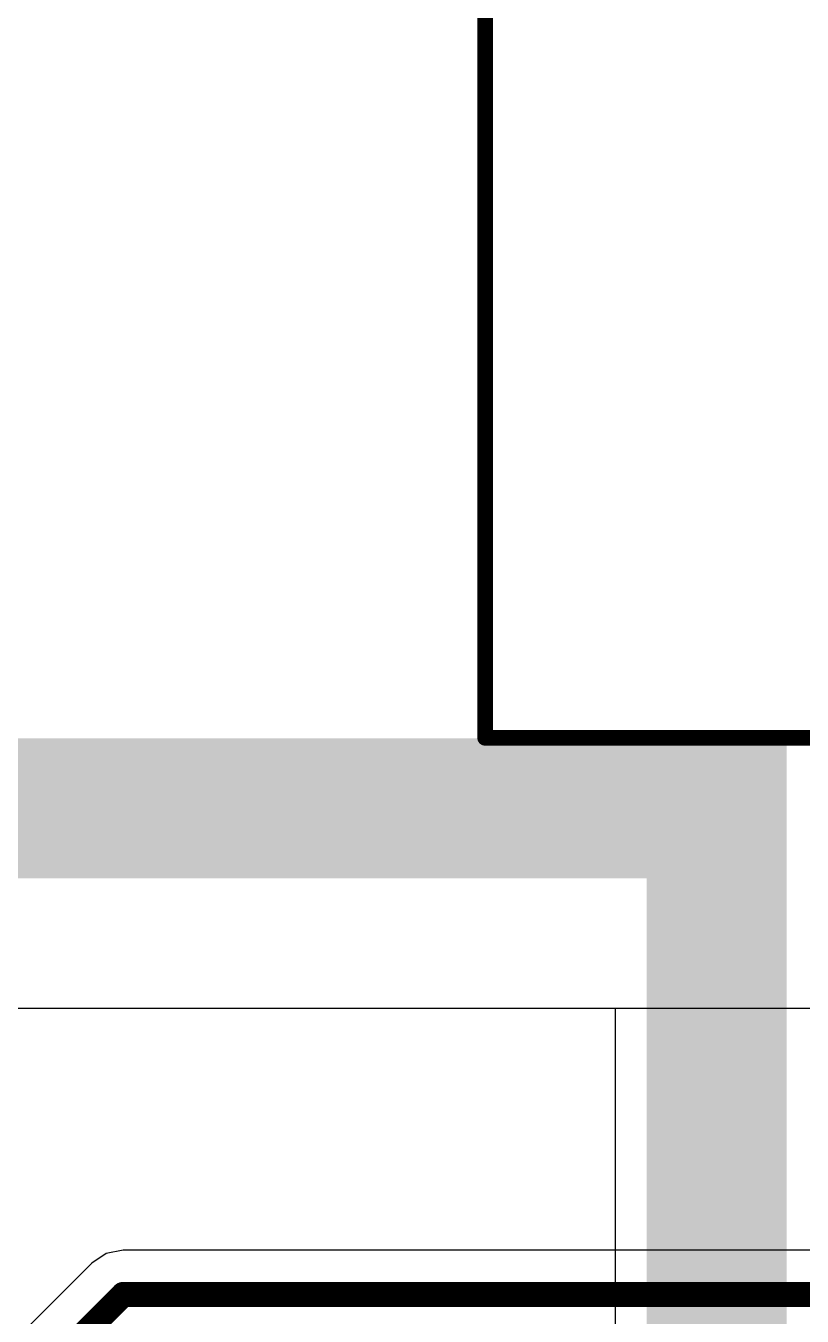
# Model space of a CAD drawing. Header units: millimetres. Extents: x 0 to 5423, y 0 to 5425.
# Drawn here: x 38.87 to 45.21, y 139.62 to 150.16 of the extents above; entities that cross this region are included whole.
import ezdxf

# ---------------------------------------------------------------- set-up
doc = ezdxf.new("R2010")
doc.units = ezdxf.units.MM
for name, color, linetype in [('BottomLayer', 5, 'Continuous'), ('TopLayer', 1, 'Continuous'), ('TopOverlay', 2, 'Continuous')]:
    doc.layers.add(name, color=color, linetype=linetype)

# ---------------------------------------------------------------- blocks, each defined once
blk = doc.blocks.new('HR911105A_307')
at = {"layer": 'TopOverlay', "const_width": 0.127}
for points in [[(-8, -8.485), (-8, -2.605)], [(-8, -8.485), (8, -8.485)]]:
    blk.add_lwpolyline(points, dxfattribs=at)
at = {"layer": 'TopOverlay', "const_width": 0.0635}
blk.add_lwpolyline([(-8.032, -8.485, 1), (-7.968, -8.485, 1)], format="xyb", close=True, dxfattribs=at)
blk.add_lwpolyline([(-8.032, -8.485, 1), (-7.968, -8.485, 1)], format="xyb", close=True, dxfattribs=at)

msp = doc.modelspace()

# ---------------------------------------------------------------- hatches: boundary and pattern name
at = {"layer": 'BottomLayer'}
for points in [[(25.314, 143.198), (44.192, 143.198), (44.192, 144.341), (25.314, 144.341)], [(45.085, 134.798), (45.085, 144.341), (43.942, 144.341), (43.942, 134.798)]]:
    msp.add_hatch(color=5, dxfattribs=at).paths.add_polyline_path(points)

# ---------------------------------------------------------------- linework, layer by layer
for p, q in [((20.396, 142.138), (61.011, 142.138)), ((20.396, 142.138), (43.683, 142.138)), ((43.683, 142.138), (43.683, 136.431))]:
    msp.add_line(p, q, dxfattribs=at)
at = {"layer": 'TopLayer'}
for p, q in [((20.396, 142.138), (61.011, 142.138)), ((36.762, 142.138), (45.738, 142.138)), ((39.526, 140.137), (39.409, 140.058)), ((39.665, 140.164), (39.526, 140.137)), ((45.369, 140.164), (39.665, 140.164)), ((39.409, 140.058), (37.894, 138.544)), ((39.409, 140.058), (39.409, 140.058))]:
    msp.add_line(p, q, dxfattribs=at)
at = {"layer": 'TopLayer', "const_width": 0.203}
for points in [[(38.151, 138.287), (39.665, 139.802)], [(39.665, 139.802), (45.644, 139.802)]]:
    msp.add_lwpolyline(points, dxfattribs=at)
at = {"layer": 'TopLayer', "const_width": 0.102}
msp.add_lwpolyline([(39.614, 139.802, 1), (39.716, 139.802, 1)], format="xyb", close=True, dxfattribs=at)
msp.add_lwpolyline([(39.614, 139.802, 1), (39.716, 139.802, 1)], format="xyb", close=True, dxfattribs=at)

# ---------------------------------------------------------------- block references
msp.add_blockref('HR911105A_307', (50.622, 152.831))

doc.saveas('drawing.dxf')
